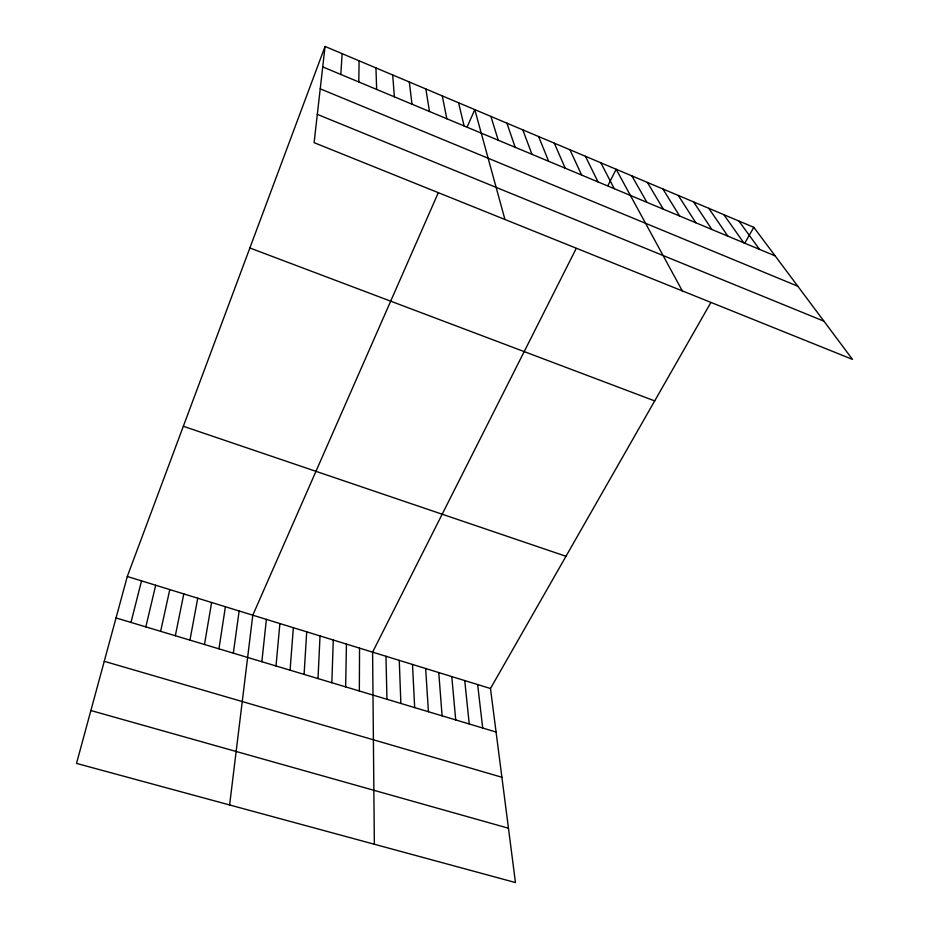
<?xml version="1.0" encoding="UTF-8"?>
<svg xmlns="http://www.w3.org/2000/svg" width="929" height="929" viewBox="0 0 929 929"><rect width="100%" height="100%" fill="white"/><g stroke="black" fill="none" stroke-linecap="round" stroke-linejoin="round"><path stroke-width="1.39" d="M359.349 690.99L359.546 648.128M358.803 81.973L359.093 60.803M345.646 686.879L346.447 644.087M331.862 682.734L333.267 640.023M318.008 678.576L320.029 635.935M340.827 74.471L342.127 53.65M304.085 674.396L306.721 631.825M290.08 670.192L293.343 627.702M276.006 665.965L279.896 623.556M261.862 661.715L266.379 619.388M325.057 46.45L314.095 142.66L852.485 359.395L753.802 227.315L325.057 46.45L127.296 576.479L76.515 763.406L515.456 882.55L490.477 688.517L710.766 302.691M229.614 804.967L252.793 615.195L438.186 192.977M233.33 653.157L239.136 610.98M218.942 648.837L225.41 606.742M204.485 644.494L211.615 602.491M189.946 640.127L197.749 598.206M175.326 635.738L183.803 593.91M160.624 631.325L169.786 589.59M145.841 626.889L155.7 585.235M130.977 622.43L141.533 580.869M467.275 126.727L474.789 109.61L504.935 219.476M576.189 248.519L372.599 652.158L374.352 844.252M607.961 185.51L616.159 169.252L682.327 290.893M744.977 242.759L753.802 227.315M90.879 710.534L508.465 828.227M104.257 661.309L501.904 777.259M116.032 617.936L496.086 732.04M127.296 576.479L490.477 688.517M183.338 426.272L565.982 556.285M249.866 247.973L654.69 400.898M317.312 114.372L823.942 321.19M320.226 88.824L797.825 286.237M322.723 66.9L775.158 255.905M738.892 221.032L759.504 249.367M723.877 214.692L743.734 242.783M708.781 208.328L727.871 236.152M693.591 201.918L711.893 229.475M678.298 195.473L695.809 222.763M662.911 188.982L679.622 215.992M647.432 182.444L663.329 209.188M631.848 175.871L646.921 202.336M600.842 162.796L614.266 188.692M585.433 156.293L598.021 181.91M569.93 149.755L581.67 175.082M554.323 143.171L565.215 168.195M538.611 136.54L548.644 161.274M522.806 129.874L531.957 154.307M506.909 123.162L515.165 147.293M490.895 116.415L498.258 140.233M458.578 102.782L464.105 125.961M442.262 95.896L446.849 118.761M425.842 88.963L429.488 111.503M409.317 81.996L412 104.199M477.645 684.557L482.697 728.022M464.744 680.585L469.238 723.981M451.784 676.579L455.709 719.917M392.688 74.982L394.384 96.837M438.755 672.561L442.099 715.829M425.656 668.52L428.432 711.73M412.499 664.467L414.682 707.596M399.261 660.38L400.863 703.45M375.943 67.922L376.651 89.428M385.965 656.28L386.963 699.282"/></g></svg>
